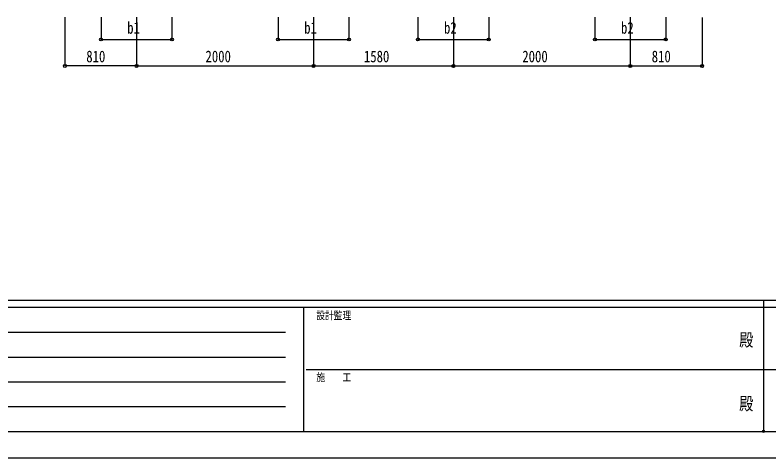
# Model space of a CAD drawing. Units: millimetres, scale not verified. Extents: x -16832 to 16820, y -11892 to 11880.
# Drawn here: x -8477 to 41, y -11880 to -6875 of the extents above; entities that cross this region are included whole.
import ezdxf
from ezdxf.enums import TextEntityAlignment as Align

# ---------------------------------------------------------------- set-up
doc = ezdxf.new("R2010")
doc.units = ezdxf.units.MM
doc.header["$LTSCALE"] = 50
doc.header["$PDMODE"] = 32
doc.header["$PDSIZE"] = 25
doc.layers.add('0-7_YKK_D', color=6, linetype='Continuous')
doc.layers.add('0-8_YKK_ZWAK', color=7, linetype='Continuous')
doc.styles.add('ＭＳ ゴシック', font='')
doc.styles.get('ＭＳ ゴシック').set_extended_font_data('MS Gothic')

msp = doc.modelspace()

# ---------------------------------------------------------------- linework, layer by layer
at = {"layer": '0-7_YKK_D'}
for p, q in [((-7914.92, -6900), (-7914.92, -7451)), ((-7504.92, -6900), (-7504.92, -7151)), ((-7104.92, -6900), (-7104.92, -7451)), ((-6704.92, -6900), (-6704.92, -7151)), ((-5504.92, -6900), (-5504.92, -7151)), ((-5104.92, -6900), (-5104.92, -7451)), ((-5104.92, -6900), (-5104.92, -7451)), ((-4704.92, -6900), (-4704.92, -7151)), ((-3924.92, -6900), (-3924.92, -7151)), ((-3524.92, -6900), (-3524.92, -7451)), ((-3524.92, -6900), (-3524.92, -7451)), ((-3124.92, -6900), (-3124.92, -7151)), ((-1924.92, -6900), (-1924.92, -7151)), ((-1524.92, -6900), (-1524.92, -7451)), ((-1124.92, -6900), (-1124.92, -7151)), ((-714.92, -6901), (-714.92, -7451)), ((-7504.92, -7150), (-6704.92, -7150)), ((-5504.92, -7150), (-4704.92, -7150)), ((-3924.92, -7150), (-3124.92, -7150)), ((-1924.92, -7150), (-1124.92, -7150)), ((-7104.92, -7200), (-7104.92, -7451)), ((-1524.92, -7200), (-1524.92, -7451)), ((-7104.92, -7450), (-7914.92, -7450)), ((-7104.92, -7450), (-5104.92, -7450)), ((-5104.92, -7450), (-3524.92, -7450)), ((-3524.92, -7450), (-1524.92, -7450)), ((-1524.92, -7450), (-714.92, -7450))]:
    msp.add_line(p, q, dxfattribs=at)
for centre in [(-7504.92, -7150), (-6704.92, -7150), (-5504.92, -7150), (-4704.92, -7150), (-3924.92, -7150), (-3124.92, -7150), (-1924.92, -7150), (-1124.92, -7150), (-7914.92, -7450), (-7104.92, -7450), (-7104.92, -7450), (-5104.92, -7450), (-5104.92, -7450), (-3524.92, -7450), (-3524.92, -7450), (-1524.92, -7450), (-1524.92, -7450), (-714.92, -7450)]:
    msp.add_circle(centre, 17, dxfattribs=at)
at = {"layer": '0-8_YKK_ZWAK'}
for p, q in [((15580.08, -10100), (-15619.92, -10100)), ((-19.92, -10100), (-19.92, -11580)), ((-5219.92, -10180), (-15619.92, -10180)), ((-5219.92, -10180), (-5219.92, -11580)), ((-19.92, -10180), (-5219.92, -10180)), ((5180.08, -10180), (-19.92, -10180)), ((-15449.92, -10460), (-5419.92, -10460)), ((-15449.92, -10740), (-5419.92, -10740)), ((-5189.92, -10880), (-19.92, -10880)), ((-19.92, -10880), (5180.08, -10880)), ((-15449.92, -11020), (-5419.92, -11020)), ((-15449.92, -11300), (-5419.92, -11300)), ((-15619.92, -11580), (-5219.92, -11580)), ((-5219.92, -11580), (-19.92, -11580)), ((-19.92, -11580), (5180.08, -11580))]:
    msp.add_line(p, q, dxfattribs=at)
msp.add_lwpolyline([(-16820, -11880), (16820, -11880), (16820, 11880), (-16820, 11880)], close=True, dxfattribs=at)
msp.add_point((-19.92, -11580), dxfattribs=at)

# ---------------------------------------------------------------- texts
at = {"layer": '0-7_YKK_D', "style": 'ＭＳ ゴシック', "width": 0.8}
for s, p in [('b1', (-7210.52, -7125)), ('b1', (-5210.52, -7125)), ('b2', (-3630.52, -7125)), ('b2', (-1630.52, -7125)), ('810', (-7673.12, -7448)), ('2000', (-6325.72, -7448)), ('1580', (-4535.72, -7448)), ('2000', (-2745.72, -7448)), ('810', (-1283.12, -7448))]:
    msp.add_text(s, height=132, dxfattribs=at).set_placement(p, align=Align.BOTTOM_LEFT)
at = {"layer": '0-8_YKK_ZWAK', "style": 'ＭＳ ゴシック', "width": 0.8}
for s, height, p in [('設計監理', 87.98, (-5073.25, -10340)), ('殿', 146.6, (-294.67, -10663.33)), ('施\u3000\u3000工', 87.98, (-5073.25, -11040)), ('殿', 146.6, (-294.67, -11383.33))]:
    msp.add_text(s, height=height, dxfattribs=at).set_placement(p, align=Align.BOTTOM_LEFT)

doc.saveas('drawing.dxf')
